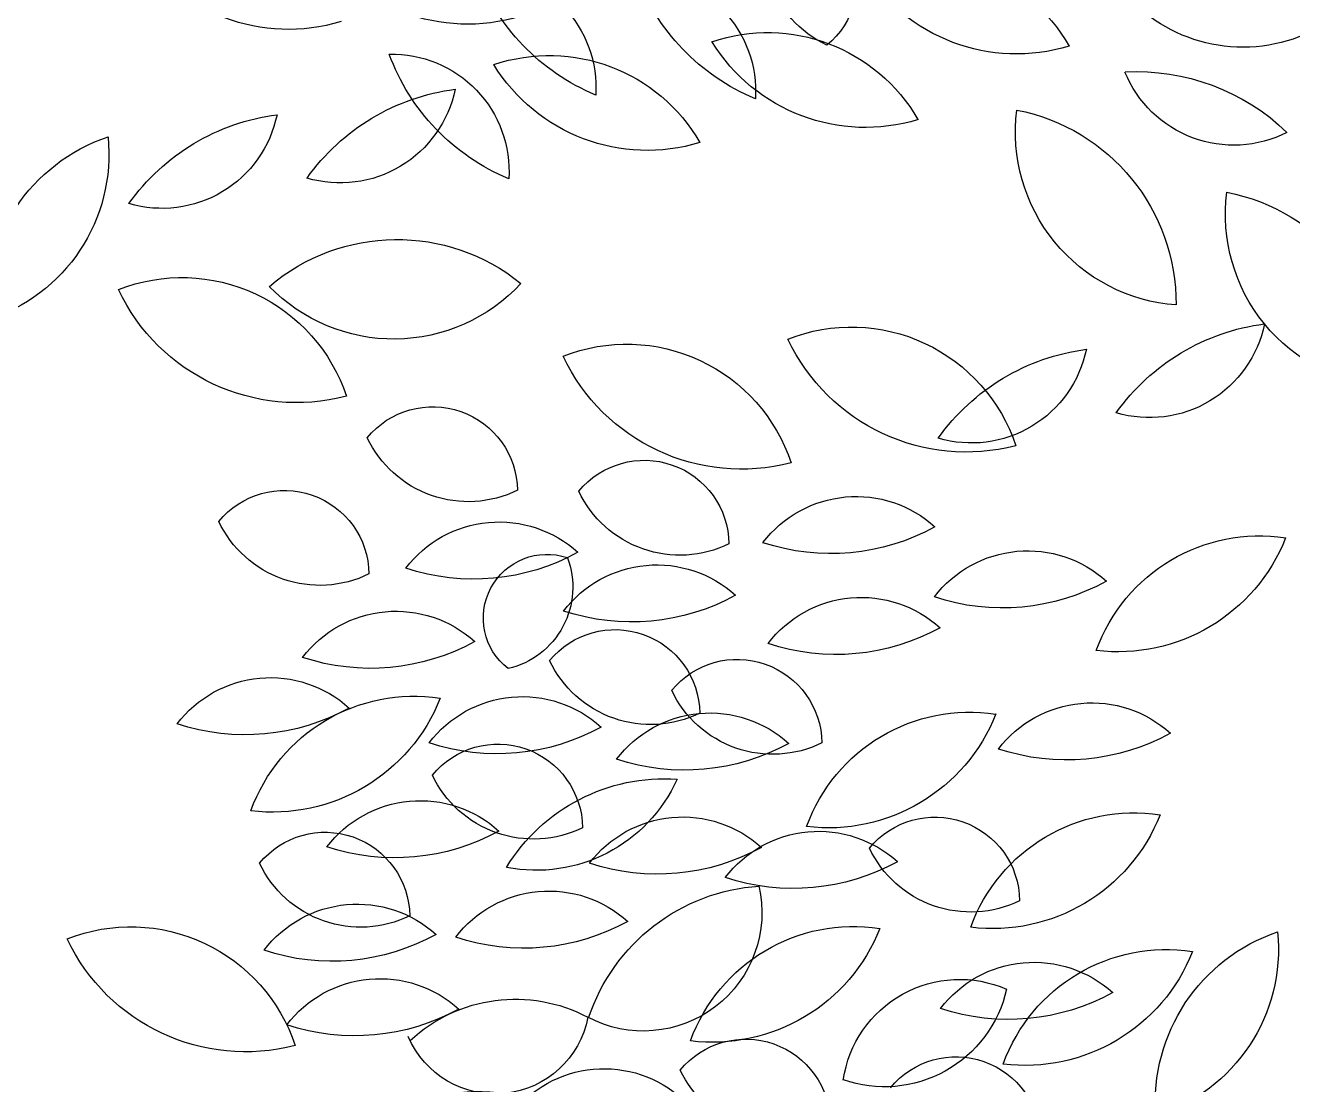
# Model space of a CAD drawing. Header units: metres. Extents: x 1097510 to 2158594, y 877039 to 1751652.
# Drawn here: x 1097622.662 to 1097625.598, y 877197.341 to 877199.795 of the extents above; entities that cross this region are included whole.
import ezdxf

# ---------------------------------------------------------------- set-up
doc = ezdxf.new("R2010")
doc.units = ezdxf.units.M
doc.header["$XCLIPFRAME"] = 0
doc.layers.add('DWGAUTOCAD.COM', color=7, linetype='Continuous')
doc.layers.add('Foto Dron', color=7, linetype='Continuous')
picture_1 = doc.add_image_def('image1.tif', size_in_pixel=(3465, 4096))

# ---------------------------------------------------------------- blocks, each defined once
blk = doc.blocks.new('A$C74456AAD')
at = {"color": 66, "linetype": 'Continuous'}
for centre, radius, start, end in [((4.0891, 2.9669), 0.1012, 90.7747, 230.6995), ((3.9678, 3.0093), 0.1336, 295.3626, 26.1116), ((3.5276, 3.073), 0.187, 194.4661, 340.6139), ((4.4543, 3.1289), 0.2153, 253.0103, 328.4087), ((4.6683, 3.1227), 0.2153, 253.0103, 328.4087), ((3.9152, 2.784), 0.2075, 71.3379, 150.0811), ((3.7982, 3.0933), 0.2153, 253.0103, 328.4087), ((4.2502, 2.8333), 0.1402, 88.76, 183.5979), ((4.0112, 3.0627), 0.258, 292.5925, 339.7654), ((4.441, 2.8377), 0.1402, 88.76, 183.5979), ((4.2019, 3.0671), 0.258, 292.5925, 339.7654), ((4.0958, 2.6961), 0.2075, 71.3379, 150.0811), ((3.9788, 3.0055), 0.2153, 253.0103, 328.4087), ((4.5448, 2.7377), 0.1402, 88.76, 183.5979), ((4.3058, 2.9671), 0.258, 292.5925, 339.7654), ((4.3564, 2.6687), 0.2075, 71.3379, 150.0811), ((4.2395, 2.9781), 0.2153, 253.0103, 328.4087), ((3.6545, 2.5989), 0.258, 86.8782, 134.0511), ((3.5387, 2.9092), 0.1402, 243.0457, 337.8836), ((4.4359, 2.58), 0.258, 35.4496, 82.6225), ((4.6064, 2.8641), 0.1402, 191.6172, 286.455), ((3.843, 2.58), 0.2354, 101.0885, 180.466), ((3.5925, 2.7845), 0.207, 274.1969, 7.3576), ((4.8192, 2.8337), 0.1402, 191.6172, 286.455), ((4.6487, 2.5496), 0.258, 35.4496, 82.6225), ((5.0903, 2.7581), 0.2075, 174.195, 252.9383), ((4.8147, 2.5752), 0.2153, 355.8674, 71.2659), ((3.5922, 2.4818), 0.2354, 101.0885, 180.466), ((3.3416, 2.6863), 0.207, 274.1969, 7.3576), ((4.5387, 2.4209), 0.2354, 49.6599, 129.0374)]:
    blk.add_arc(centre, radius, start, end, dxfattribs=at)
at = {"color": 62, "linetype": 'Continuous'}
for centre, radius, start, end in [((4.7954, 2.4038), 0.207, 68.4826, 161.6433), ((4.5424, 2.7443), 0.207, 222.7683, 315.929), ((4.6584, 2.6968), 0.2354, 255.3742, 334.7517), ((3.6393, 2.5836), 0.1402, 191.6172, 286.455), ((3.4688, 2.2996), 0.258, 35.4496, 82.6225), ((3.9955, 2.3447), 0.207, 68.4826, 161.6433), ((3.8585, 2.6377), 0.2354, 255.3742, 334.7517), ((4.2641, 2.3243), 0.207, 68.4826, 161.6433), ((3.6816, 2.2692), 0.258, 35.4496, 82.6225), ((3.8521, 2.5533), 0.1402, 191.6172, 286.455), ((4.1271, 2.6173), 0.2354, 255.3742, 334.7517)]:
    blk.add_arc(centre, radius, start, end, dxfattribs=at)
at = {"color": 64, "linetype": 'Continuous'}
for centre, radius, start, end in [((4.4958, 2.3553), 0.1012, 39.3461, 179.271), ((4.4533, 2.4766), 0.1336, 243.934, 334.683), ((4.243, 2.2913), 0.1012, 39.3461, 179.271), ((3.9898, 2.209), 0.1402, 37.3315, 132.1693), ((4.2005, 2.4126), 0.1336, 243.934, 334.683), ((4.6732, 2.2553), 0.1012, 39.3461, 179.271), ((4.4165, 2.1786), 0.1402, 37.3315, 132.1693), ((4.6307, 2.3766), 0.1336, 243.934, 334.683), ((3.5078, 2.0946), 0.2075, 19.9093, 98.6526), ((4.0201, 2.5389), 0.258, 241.1639, 288.3368), ((3.6768, 2.3789), 0.2153, 201.5817, 276.9802), ((3.7849, 2.1441), 0.1402, 37.3315, 132.1693), ((4.4468, 2.5085), 0.258, 241.1639, 288.3368), ((4.4282, 2.2408), 0.0998, 159.3269, 256.9622), ((4.3592, 2.2039), 0.0762, 307.672, 108.6171), ((4.2281, 2.1273), 0.1402, 37.3315, 132.1693), ((3.8152, 2.474), 0.258, 241.1639, 288.3368), ((3.9837, 2.0884), 0.1402, 37.3315, 132.1693), ((4.2584, 2.4572), 0.258, 241.1639, 288.3368), ((4.5398, 2.0719), 0.1402, 37.3315, 132.1693), ((4.014, 2.4183), 0.258, 241.1639, 288.3368), ((4.2779, 2.0889), 0.1012, 39.3461, 179.271), ((4.5701, 2.4018), 0.258, 241.1639, 288.3368), ((4.132, 2.0534), 0.1012, 39.3461, 179.271), ((4.2354, 2.2102), 0.1336, 243.934, 334.683), ((4.6898, 1.9925), 0.1402, 37.3315, 132.1693), ((4.0895, 2.1747), 0.1336, 243.934, 334.683), ((4.3887, 1.9698), 0.1402, 37.3315, 132.1693), ((4.5181, 1.903), 0.2075, 19.9093, 98.6526), ((4.6871, 2.1873), 0.2153, 201.5817, 276.9802), ((3.7084, 1.9624), 0.1402, 37.3315, 132.1693), ((3.854, 1.8841), 0.2075, 19.9093, 98.6526), ((4.1646, 1.9503), 0.1402, 37.3315, 132.1693), ((4.7201, 2.3224), 0.258, 241.1639, 288.3368), ((4.023, 2.1685), 0.2153, 201.5817, 276.9802), ((3.7387, 2.2923), 0.258, 241.1639, 288.3368), ((4.419, 2.2997), 0.258, 241.1639, 288.3368), ((4.1949, 2.2802), 0.258, 241.1639, 288.3368), ((4.418, 1.9521), 0.1012, 39.3461, 179.271), ((4.3755, 2.0734), 0.1336, 243.934, 334.683), ((4.2192, 1.7914), 0.2205, 31.2822, 94.0138), ((4.3721, 2.087), 0.1845, 204.1754, 281.1206), ((4.5108, 1.8455), 0.1402, 37.3315, 132.1693), ((3.6578, 1.7638), 0.2075, 19.9093, 98.6526), ((3.8268, 2.0481), 0.2153, 201.5817, 276.9802), ((3.8957, 1.8649), 0.1012, 39.3461, 179.271), ((4.1971, 1.826), 0.1402, 37.3315, 132.1693), ((4.0347, 1.8089), 0.1402, 37.3315, 132.1693), ((4.5411, 2.1754), 0.258, 241.1639, 288.3368), ((4.6245, 1.8468), 0.1012, 39.3461, 179.271), ((3.8532, 1.9862), 0.1336, 243.934, 334.683), ((4.2274, 2.1559), 0.258, 241.1639, 288.3368), ((4.065, 2.1388), 0.258, 241.1639, 288.3368), ((4.582, 1.9681), 0.1336, 243.934, 334.683), ((4.2441, 1.8521), 0.1417, 167.087, 297.9887), ((4.0904, 1.6532), 0.231, 18.4609, 86.1526), ((4.3569, 1.7375), 0.1402, 37.3315, 132.1693), ((4.5859, 1.7219), 0.1402, 37.3315, 132.1693), ((3.9927, 1.628), 0.2075, 19.9093, 98.6526), ((4.1616, 1.9123), 0.2153, 201.5817, 276.9802), ((4.3872, 2.0674), 0.258, 241.1639, 288.3368), ((4.8567, 1.628), 0.207, 68.4826, 161.6433), ((3.6927, 1.8079), 0.2075, 174.195, 252.9383), ((3.4171, 1.625), 0.2153, 355.8674, 71.2659), ((4.6162, 2.0518), 0.258, 241.1639, 288.3368), ((4.7197, 1.921), 0.2354, 255.3742, 334.7517), ((3.6191, 1.6003), 0.2075, 19.9093, 98.6526), ((3.7881, 1.8846), 0.2153, 201.5817, 276.9802), ((3.7774, 1.6524), 0.1402, 37.3315, 132.1693), ((3.8661, 1.6315), 0.1406, 8.3239, 113.5091), ((4.5588, 1.6328), 0.1402, 37.3315, 132.1693), ((3.9562, 1.7936), 0.1499, 192.7838, 289.0493), ((3.8077, 1.9823), 0.258, 241.1639, 288.3368), ((4.3971, 1.5641), 0.1844, 47.0129, 117.9887), ((4.4213, 1.7479), 0.1127, 190.7159, 336.958), ((4.5891, 1.9627), 0.258, 241.1639, 288.3368), ((4.1218, 1.5995), 0.1012, 39.3461, 179.271), ((3.8706, 1.5784), 0.1012, 39.3461, 179.271), ((4.0793, 1.7208), 0.1336, 243.934, 334.683), ((4.2911, 1.5252), 0.1402, 37.3315, 132.1693), ((4.4404, 1.4307), 0.2075, 19.9093, 98.6526)]:
    blk.add_arc(centre, radius, start, end, dxfattribs=at)

msp = doc.modelspace()

# ---------------------------------------------------------------- block references
at = {"layer": 'DWGAUTOCAD.COM', "xscale": -1.938528692919776, "yscale": 1.938528692919776, "zscale": 1.938528692919776}
msp.add_blockref('A$C74456AAD', (1097632.3213, 877194.1493), dxfattribs=at)

# ---------------------------------------------------------------- pictures from other files: only their frames are drawn
at = {"layer": 'Foto Dron'}
image = msp.add_image(picture_1, insert=(1097491.044, 876888.8641, 3067.918), size_in_units=(372.6207, 440.4775), dxfattribs=at)
image.set_boundary_path([(174.5356, 772.8781), (2798.8163, 2703.6247)])
image.dxf.flags = 15

doc.saveas('drawing.dxf')
